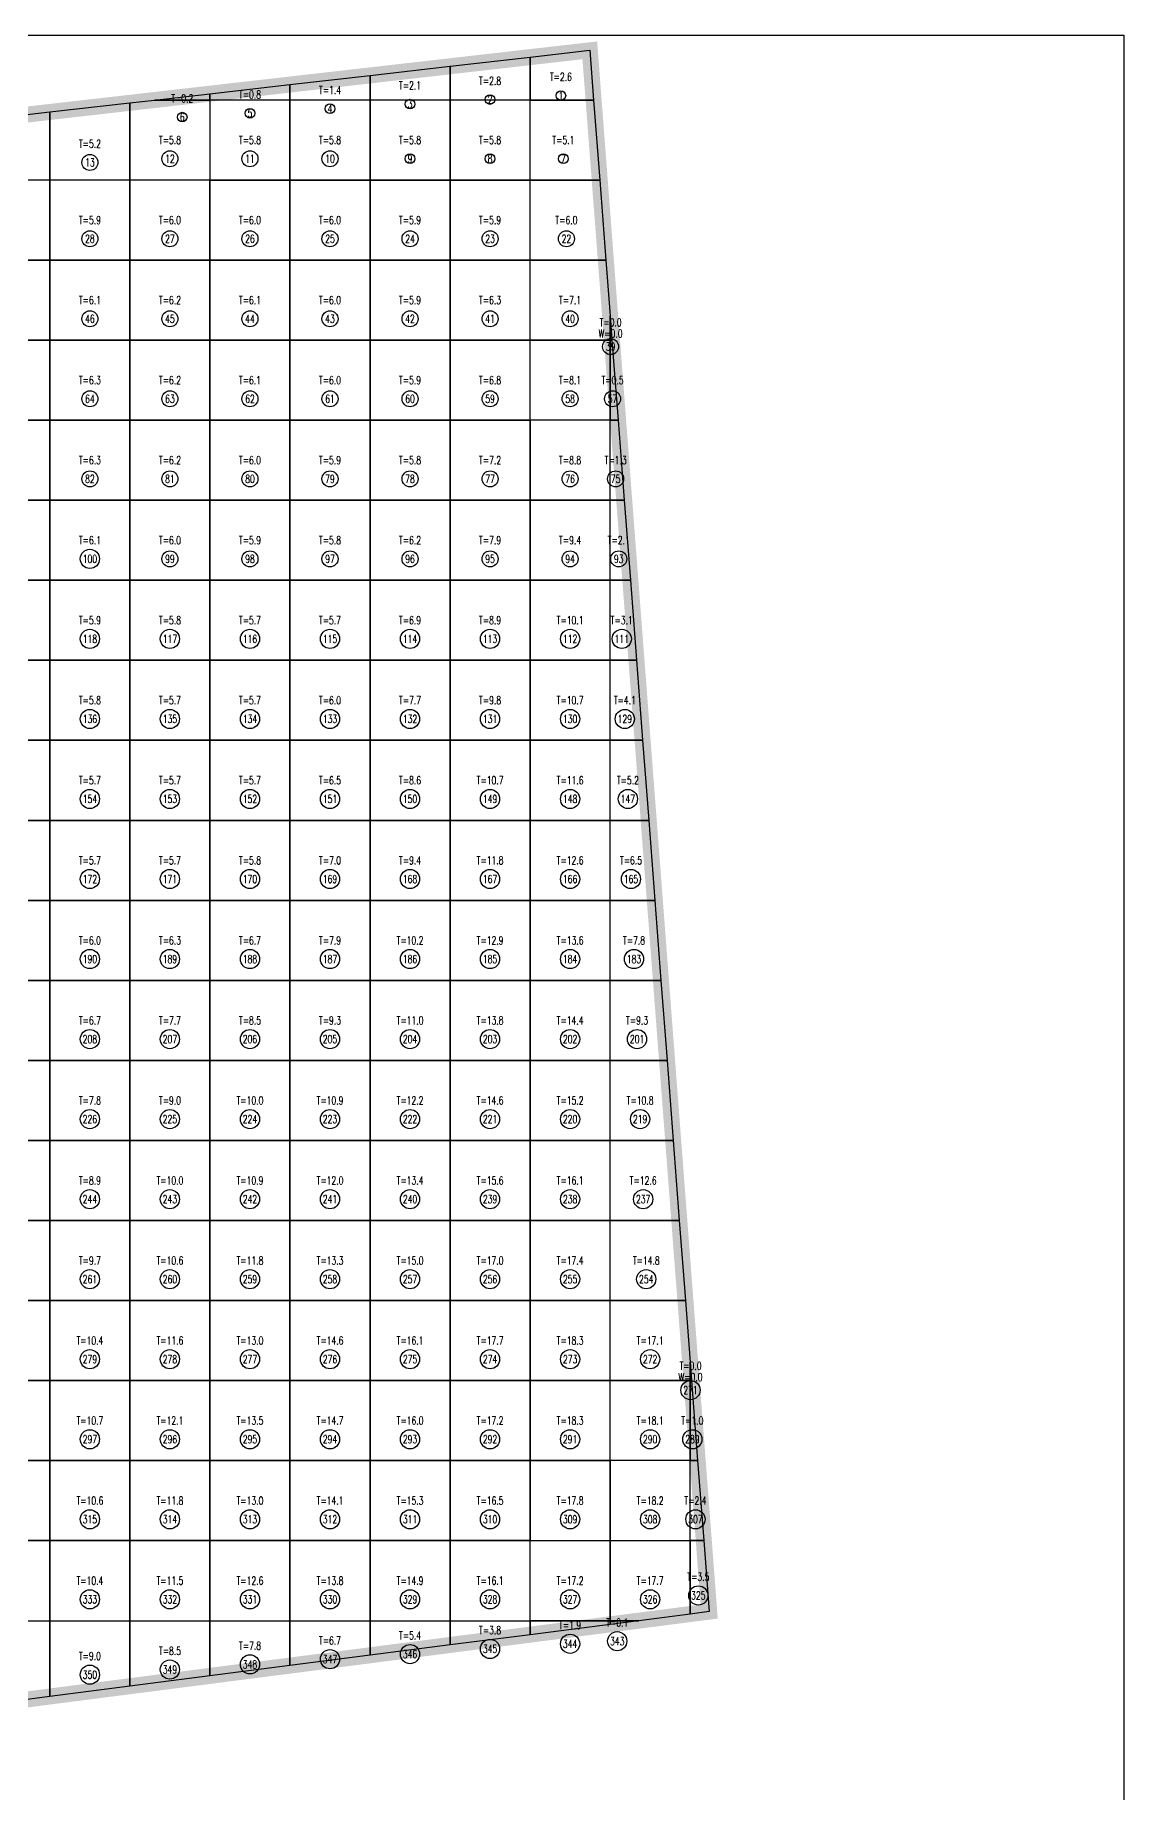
# Model space of a CAD drawing. Extents: x 4283 to 40403, y 1134 to 1764.
# Drawn here: x 14511.6 to 14573.5, y 1574.3 to 1674.1 of the extents above; entities that cross this region are included whole.
import ezdxf
from ezdxf.enums import TextEntityAlignment as Align

# ---------------------------------------------------------------- set-up
doc = ezdxf.new("R2010")
doc.units = 0
for name, color, linetype in [('tdz_16-1方格网', 2, 'Continuous'), ('tdz_16-1方格网计算', 7, 'Continuous'), ('tdz_土方计算图', 7, 'Continuous'), ('tdz_格田', 6, 'Continuous')]:
    doc.layers.add(name, color=color, linetype=linetype)
doc.styles.add('GLandNum', font='txt_____.ttf', dxfattribs={"width": 0.7, "height": 0.5})

msp = doc.modelspace()

# ---------------------------------------------------------------- linework, layer by layer
at = {"layer": 'tdz_16-1方格网', "linetype": 'Continuous'}
for points in [[(14543.345, 1670.409, 3083.621), (14539.737, 1670.409, 3083.634), (14539.737, 1672.844, 3083.636), (14543.129, 1673.231, 3083.636)], [(14535.191, 1672.325, 3083.636), (14535.191, 1670.409, 3083.635), (14530.646, 1670.409, 3083.636), (14530.646, 1671.806, 3083.636)], [(14539.737, 1672.844, 3083.636), (14539.737, 1670.409, 3083.634), (14535.191, 1670.409, 3083.635), (14535.191, 1672.325, 3083.636)], [(14526.1, 1671.287, 3083.636), (14526.1, 1670.409, 3083.636), (14521.555, 1670.409, 3083.636), (14521.555, 1670.768, 3083.636)], [(14530.646, 1671.806, 3083.636), (14530.646, 1670.409, 3083.636), (14526.1, 1670.409, 3083.636), (14526.1, 1671.287, 3083.636)], [(14517.01, 1670.249, 3083.636), (14517.01, 1665.863, 3083.633), (14512.464, 1665.863, 3083.635), (14512.464, 1669.73, 3083.636)], [(14518.407, 1670.409, 3083.636), (14521.555, 1670.409, 3083.636), (14521.555, 1665.863, 3083.631), (14517.01, 1665.863, 3083.633), (14517.01, 1670.249, 3083.636)], [(14521.555, 1670.768, 3083.636), (14521.555, 1670.409, 3083.636), (14518.407, 1670.409, 3083.636)], [(14521.555, 1670.409, 3083.636), (14521.555, 1665.863, 3083.631), (14526.1, 1665.863, 3083.629), (14526.1, 1670.409, 3083.636)], [(14526.1, 1670.409, 3083.636), (14526.1, 1665.863, 3083.629), (14530.646, 1665.863, 3083.627), (14530.646, 1670.409, 3083.636)], [(14530.646, 1670.409, 3083.636), (14530.646, 1665.863, 3083.627), (14535.191, 1665.863, 3083.63), (14535.191, 1670.409, 3083.635)], [(14535.191, 1670.409, 3083.635), (14535.191, 1665.863, 3083.63), (14539.737, 1665.863, 3083.635), (14539.737, 1670.409, 3083.634)], [(14539.737, 1670.409, 3083.634), (14543.345, 1670.409, 3083.621), (14543.693, 1665.863, 3083.596), (14539.737, 1665.863, 3083.635)], [(14512.464, 1669.73, 3083.636), (14512.464, 1665.863, 3083.635), (14507.919, 1665.863, 3083.636), (14507.919, 1669.211, 3083.636)], [(14507.919, 1665.863, 3083.636), (14507.919, 1661.318, 3083.628), (14512.464, 1661.318, 3083.626), (14512.464, 1665.863, 3083.635)], [(14512.464, 1665.863, 3083.635), (14512.464, 1661.318, 3083.626), (14517.01, 1661.318, 3083.625), (14517.01, 1665.863, 3083.633)], [(14517.01, 1665.863, 3083.633), (14517.01, 1661.318, 3083.625), (14521.555, 1661.318, 3083.623), (14521.555, 1665.863, 3083.631)], [(14521.555, 1665.863, 3083.631), (14521.555, 1661.318, 3083.623), (14526.1, 1661.318, 3083.622), (14526.1, 1665.863, 3083.629)], [(14526.1, 1665.863, 3083.629), (14526.1, 1661.318, 3083.622), (14530.646, 1661.318, 3083.627), (14530.646, 1665.863, 3083.627)], [(14530.646, 1665.863, 3083.627), (14530.646, 1661.318, 3083.627), (14535.191, 1661.318, 3083.632), (14535.191, 1665.863, 3083.63)], [(14535.191, 1665.863, 3083.63), (14535.191, 1661.318, 3083.632), (14539.737, 1661.318, 3083.624), (14539.737, 1665.863, 3083.635)], [(14539.737, 1665.863, 3083.635), (14543.693, 1665.863, 3083.596), (14544.04, 1661.318, 3083.572), (14539.737, 1661.318, 3083.624)], [(14507.919, 1661.318, 3083.628), (14507.919, 1656.772, 3083.62), (14512.464, 1656.772, 3083.618), (14512.464, 1661.318, 3083.626)], [(14512.464, 1661.318, 3083.626), (14512.464, 1656.772, 3083.618), (14517.01, 1656.772, 3083.616), (14517.01, 1661.318, 3083.625)], [(14517.01, 1661.318, 3083.625), (14517.01, 1656.772, 3083.616), (14521.555, 1656.772, 3083.619), (14521.555, 1661.318, 3083.623)], [(14521.555, 1661.318, 3083.623), (14521.555, 1656.772, 3083.619), (14526.1, 1656.772, 3083.624), (14526.1, 1661.318, 3083.622)], [(14526.1, 1661.318, 3083.622), (14526.1, 1656.772, 3083.624), (14530.646, 1656.772, 3083.628), (14530.646, 1661.318, 3083.627)], [(14530.646, 1661.318, 3083.627), (14530.646, 1656.772, 3083.628), (14535.191, 1656.772, 3083.634), (14535.191, 1661.318, 3083.632)], [(14535.191, 1661.318, 3083.632), (14535.191, 1656.772, 3083.634), (14539.737, 1656.772, 3083.575), (14539.737, 1661.318, 3083.624)], [(14544.282, 1658.152, 3083.555), (14544.282, 1656.772, 3083.547), (14539.737, 1656.772, 3083.575), (14539.737, 1661.318, 3083.624), (14544.04, 1661.318, 3083.572)], [(14544.388, 1656.772, 3083.546), (14544.282, 1656.772, 3083.547), (14544.282, 1658.152, 3083.555)], [(14507.919, 1656.772, 3083.62), (14507.919, 1652.227, 3083.611), (14512.464, 1652.227, 3083.611), (14512.464, 1656.772, 3083.618)], [(14512.464, 1656.772, 3083.618), (14512.464, 1652.227, 3083.611), (14517.01, 1652.227, 3083.615), (14517.01, 1656.772, 3083.616)], [(14517.01, 1656.772, 3083.616), (14517.01, 1652.227, 3083.615), (14521.555, 1652.227, 3083.62), (14521.555, 1656.772, 3083.619)], [(14521.555, 1656.772, 3083.619), (14521.555, 1652.227, 3083.62), (14526.1, 1652.227, 3083.625), (14526.1, 1656.772, 3083.624)], [(14526.1, 1656.772, 3083.624), (14526.1, 1652.227, 3083.625), (14530.646, 1652.227, 3083.63), (14530.646, 1656.772, 3083.628)], [(14530.646, 1656.772, 3083.628), (14530.646, 1652.227, 3083.63), (14535.191, 1652.227, 3083.635), (14535.191, 1656.772, 3083.634)], [(14535.191, 1656.772, 3083.634), (14535.191, 1652.227, 3083.635), (14539.737, 1652.227, 3083.546), (14539.737, 1656.772, 3083.575)], [(14539.737, 1652.227, 3083.546), (14539.737, 1656.772, 3083.575), (14544.282, 1656.772, 3083.547), (14544.282, 1652.227, 3083.525)], [(14544.282, 1656.772, 3083.547), (14544.388, 1656.772, 3083.546), (14544.735, 1652.227, 3083.522), (14544.282, 1652.227, 3083.525)], [(14507.919, 1652.227, 3083.611), (14507.919, 1647.681, 3083.612), (14512.464, 1647.681, 3083.615), (14512.464, 1652.227, 3083.611)], [(14512.464, 1652.227, 3083.611), (14512.464, 1647.681, 3083.615), (14517.01, 1647.681, 3083.62), (14517.01, 1652.227, 3083.615)], [(14517.01, 1652.227, 3083.615), (14517.01, 1647.681, 3083.62), (14521.555, 1647.681, 3083.625), (14521.555, 1652.227, 3083.62)], [(14521.555, 1652.227, 3083.62), (14521.555, 1647.681, 3083.625), (14526.1, 1647.681, 3083.629), (14526.1, 1652.227, 3083.625)], [(14526.1, 1652.227, 3083.625), (14526.1, 1647.681, 3083.629), (14530.646, 1647.681, 3083.634), (14530.646, 1652.227, 3083.63)], [(14530.646, 1652.227, 3083.63), (14530.646, 1647.681, 3083.634), (14535.191, 1647.681, 3083.629), (14535.191, 1652.227, 3083.635)], [(14535.191, 1652.227, 3083.635), (14535.191, 1647.681, 3083.629), (14539.737, 1647.681, 3083.524), (14539.737, 1652.227, 3083.546)], [(14539.737, 1652.227, 3083.546), (14539.737, 1647.681, 3083.524), (14544.282, 1647.681, 3083.501), (14544.282, 1652.227, 3083.525)], [(14544.282, 1652.227, 3083.525), (14544.735, 1652.227, 3083.522), (14545.083, 1647.681, 3083.497), (14544.282, 1647.681, 3083.501)], [(14507.919, 1647.681, 3083.612), (14507.919, 1643.136, 3083.623), (14512.464, 1643.136, 3083.627), (14512.464, 1647.681, 3083.615)], [(14512.464, 1647.681, 3083.615), (14512.464, 1643.136, 3083.627), (14517.01, 1643.136, 3083.632), (14517.01, 1647.681, 3083.62)], [(14517.01, 1647.681, 3083.62), (14517.01, 1643.136, 3083.632), (14521.555, 1643.136, 3083.634), (14521.555, 1647.681, 3083.625)], [(14521.555, 1647.681, 3083.625), (14521.555, 1643.136, 3083.634), (14526.1, 1643.136, 3083.635), (14526.1, 1647.681, 3083.629)], [(14526.1, 1647.681, 3083.629), (14526.1, 1643.136, 3083.635), (14530.646, 1643.136, 3083.636), (14530.646, 1647.681, 3083.634)], [(14530.646, 1647.681, 3083.634), (14530.646, 1643.136, 3083.636), (14535.191, 1643.136, 3083.572), (14535.191, 1647.681, 3083.629)], [(14535.191, 1647.681, 3083.629), (14535.191, 1643.136, 3083.572), (14539.737, 1643.136, 3083.501), (14539.737, 1647.681, 3083.524)], [(14539.737, 1647.681, 3083.524), (14539.737, 1643.136, 3083.501), (14544.282, 1643.136, 3083.478), (14544.282, 1647.681, 3083.501)], [(14544.282, 1647.681, 3083.501), (14545.083, 1647.681, 3083.497), (14545.431, 1643.136, 3083.473), (14544.282, 1643.136, 3083.478)], [(14507.919, 1643.136, 3083.623), (14507.919, 1638.59, 3083.631), (14512.464, 1638.59, 3083.633), (14512.464, 1643.136, 3083.627)], [(14512.464, 1643.136, 3083.627), (14512.464, 1638.59, 3083.633), (14517.01, 1638.59, 3083.635), (14517.01, 1643.136, 3083.632)], [(14517.01, 1643.136, 3083.632), (14517.01, 1638.59, 3083.635), (14521.555, 1638.59, 3083.636), (14521.555, 1643.136, 3083.634)], [(14521.555, 1643.136, 3083.634), (14521.555, 1638.59, 3083.636), (14526.1, 1638.59, 3083.636), (14526.1, 1643.136, 3083.635)], [(14526.1, 1643.136, 3083.635), (14526.1, 1638.59, 3083.636), (14530.646, 1638.59, 3083.636), (14530.646, 1643.136, 3083.636)], [(14530.646, 1643.136, 3083.636), (14530.646, 1638.59, 3083.636), (14535.191, 1638.59, 3083.529), (14535.191, 1643.136, 3083.572)], [(14535.191, 1643.136, 3083.572), (14535.191, 1638.59, 3083.529), (14539.737, 1638.59, 3083.477), (14539.737, 1643.136, 3083.501)], [(14539.737, 1643.136, 3083.501), (14539.737, 1638.59, 3083.477), (14544.282, 1638.59, 3083.455), (14544.282, 1643.136, 3083.478)], [(14544.282, 1643.136, 3083.478), (14545.431, 1643.136, 3083.473), (14545.778, 1638.59, 3083.447), (14544.282, 1638.59, 3083.455)], [(14507.919, 1638.59, 3083.631), (14507.919, 1634.045, 3083.634), (14512.464, 1634.045, 3083.635), (14512.464, 1638.59, 3083.633)], [(14512.464, 1638.59, 3083.633), (14512.464, 1634.045, 3083.635), (14517.01, 1634.045, 3083.636), (14517.01, 1638.59, 3083.635)], [(14517.01, 1638.59, 3083.635), (14517.01, 1634.045, 3083.636), (14521.555, 1634.045, 3083.636), (14521.555, 1638.59, 3083.636)], [(14521.555, 1638.59, 3083.636), (14521.555, 1634.045, 3083.636), (14526.1, 1634.045, 3083.636), (14526.1, 1638.59, 3083.636)], [(14526.1, 1638.59, 3083.636), (14526.1, 1634.045, 3083.636), (14530.646, 1634.045, 3083.598), (14530.646, 1638.59, 3083.636)], [(14530.646, 1638.59, 3083.636), (14530.646, 1634.045, 3083.598), (14535.191, 1634.045, 3083.5), (14535.191, 1638.59, 3083.529)], [(14535.191, 1638.59, 3083.529), (14535.191, 1634.045, 3083.5), (14539.737, 1634.045, 3083.453), (14539.737, 1638.59, 3083.477)], [(14539.737, 1638.59, 3083.477), (14539.737, 1634.045, 3083.453), (14544.282, 1634.045, 3083.432), (14544.282, 1638.59, 3083.455)], [(14544.282, 1638.59, 3083.455), (14545.778, 1638.59, 3083.447), (14546.126, 1634.045, 3083.423), (14544.282, 1634.045, 3083.432)], [(14507.919, 1634.045, 3083.634), (14507.919, 1629.499, 3083.636), (14512.464, 1629.499, 3083.636), (14512.464, 1634.045, 3083.635)], [(14512.464, 1634.045, 3083.635), (14512.464, 1629.499, 3083.636), (14517.01, 1629.499, 3083.636), (14517.01, 1634.045, 3083.636)], [(14517.01, 1634.045, 3083.636), (14517.01, 1629.499, 3083.636), (14521.555, 1629.499, 3083.636), (14521.555, 1634.045, 3083.636)], [(14521.555, 1634.045, 3083.636), (14521.555, 1629.499, 3083.636), (14526.1, 1629.499, 3083.636), (14526.1, 1634.045, 3083.636)], [(14526.1, 1634.045, 3083.636), (14526.1, 1629.499, 3083.636), (14530.646, 1629.499, 3083.565), (14530.646, 1634.045, 3083.598)], [(14530.646, 1634.045, 3083.598), (14530.646, 1629.499, 3083.565), (14535.191, 1629.499, 3083.471), (14535.191, 1634.045, 3083.5)], [(14535.191, 1634.045, 3083.5), (14535.191, 1629.499, 3083.471), (14539.737, 1629.499, 3083.401), (14539.737, 1634.045, 3083.453)], [(14539.737, 1634.045, 3083.453), (14539.737, 1629.499, 3083.401), (14544.282, 1629.499, 3083.409), (14544.282, 1634.045, 3083.432)], [(14544.282, 1634.045, 3083.432), (14546.126, 1634.045, 3083.423), (14546.474, 1629.499, 3083.398), (14544.282, 1629.499, 3083.409)], [(14507.919, 1629.499, 3083.636), (14507.919, 1624.954, 3083.636), (14512.464, 1624.954, 3083.636), (14512.464, 1629.499, 3083.636)], [(14512.464, 1629.499, 3083.636), (14512.464, 1624.954, 3083.636), (14517.01, 1624.954, 3083.636), (14517.01, 1629.499, 3083.636)], [(14517.01, 1629.499, 3083.636), (14517.01, 1624.954, 3083.636), (14521.555, 1624.954, 3083.636), (14521.555, 1629.499, 3083.636)], [(14521.555, 1629.499, 3083.636), (14521.555, 1624.954, 3083.636), (14526.1, 1624.954, 3083.628), (14526.1, 1629.499, 3083.636)], [(14526.1, 1629.499, 3083.636), (14526.1, 1624.954, 3083.628), (14530.646, 1624.954, 3083.535), (14530.646, 1629.499, 3083.565)], [(14530.646, 1629.499, 3083.565), (14530.646, 1624.954, 3083.535), (14535.191, 1624.954, 3083.442), (14535.191, 1629.499, 3083.471)], [(14535.191, 1629.499, 3083.471), (14535.191, 1624.954, 3083.442), (14539.737, 1624.954, 3083.348), (14539.737, 1629.499, 3083.401)], [(14539.737, 1629.499, 3083.401), (14539.737, 1624.954, 3083.348), (14544.282, 1624.954, 3083.385), (14544.282, 1629.499, 3083.409)], [(14544.282, 1629.499, 3083.409), (14546.474, 1629.499, 3083.398), (14546.821, 1624.954, 3083.374), (14544.282, 1624.954, 3083.385)], [(14507.919, 1624.954, 3083.636), (14507.919, 1620.409, 3083.636), (14512.464, 1620.409, 3083.631), (14512.464, 1624.954, 3083.636)], [(14512.464, 1624.954, 3083.636), (14512.464, 1620.409, 3083.631), (14517.01, 1620.409, 3083.605), (14517.01, 1624.954, 3083.636)], [(14517.01, 1624.954, 3083.636), (14517.01, 1620.409, 3083.605), (14521.555, 1620.409, 3083.579), (14521.555, 1624.954, 3083.636)], [(14521.555, 1624.954, 3083.636), (14521.555, 1620.409, 3083.579), (14526.1, 1620.409, 3083.557), (14526.1, 1624.954, 3083.628)], [(14526.1, 1624.954, 3083.628), (14526.1, 1620.409, 3083.557), (14530.646, 1620.409, 3083.507), (14530.646, 1624.954, 3083.535)], [(14530.646, 1624.954, 3083.535), (14530.646, 1620.409, 3083.507), (14535.191, 1620.409, 3083.414), (14535.191, 1624.954, 3083.442)], [(14535.191, 1624.954, 3083.442), (14535.191, 1620.409, 3083.414), (14539.737, 1620.409, 3083.305), (14539.737, 1624.954, 3083.348)], [(14539.737, 1624.954, 3083.348), (14539.737, 1620.409, 3083.305), (14544.282, 1620.409, 3083.363), (14544.282, 1624.954, 3083.385)], [(14544.282, 1624.954, 3083.385), (14546.821, 1624.954, 3083.374), (14547.169, 1620.409, 3083.348), (14544.282, 1620.409, 3083.363)], [(14507.919, 1620.409, 3083.636), (14507.919, 1615.863, 3083.609), (14512.464, 1615.863, 3083.598), (14512.464, 1620.409, 3083.631)], [(14512.464, 1620.409, 3083.631), (14512.464, 1615.863, 3083.598), (14517.01, 1615.863, 3083.562), (14517.01, 1620.409, 3083.605)], [(14517.01, 1620.409, 3083.605), (14517.01, 1615.863, 3083.562), (14521.555, 1615.863, 3083.516), (14521.555, 1620.409, 3083.579)], [(14521.555, 1620.409, 3083.579), (14521.555, 1615.863, 3083.516), (14526.1, 1615.863, 3083.485), (14526.1, 1620.409, 3083.557)], [(14526.1, 1620.409, 3083.557), (14526.1, 1615.863, 3083.485), (14530.646, 1615.863, 3083.469), (14530.646, 1620.409, 3083.507)], [(14530.646, 1620.409, 3083.507), (14530.646, 1615.863, 3083.469), (14535.191, 1615.863, 3083.384), (14535.191, 1620.409, 3083.414)], [(14535.191, 1620.409, 3083.414), (14535.191, 1615.863, 3083.384), (14539.737, 1615.863, 3083.274), (14539.737, 1620.409, 3083.305)], [(14539.737, 1620.409, 3083.305), (14539.737, 1615.863, 3083.274), (14544.282, 1615.863, 3083.34), (14544.282, 1620.409, 3083.363)], [(14544.282, 1620.409, 3083.363), (14547.169, 1620.409, 3083.348), (14547.517, 1615.863, 3083.324), (14544.282, 1615.863, 3083.34)], [(14507.919, 1615.863, 3083.609), (14507.919, 1611.318, 3083.576), (14512.464, 1611.318, 3083.565), (14512.464, 1615.863, 3083.598)], [(14512.464, 1615.863, 3083.598), (14512.464, 1611.318, 3083.565), (14517.01, 1611.318, 3083.519), (14517.01, 1615.863, 3083.562)], [(14517.01, 1615.863, 3083.562), (14517.01, 1611.318, 3083.519), (14521.555, 1611.318, 3083.475), (14521.555, 1615.863, 3083.516)], [(14521.555, 1615.863, 3083.516), (14521.555, 1611.318, 3083.475), (14526.1, 1611.318, 3083.441), (14526.1, 1615.863, 3083.485)], [(14526.1, 1615.863, 3083.485), (14526.1, 1611.318, 3083.441), (14530.646, 1611.318, 3083.402), (14530.646, 1615.863, 3083.469)], [(14530.646, 1615.863, 3083.469), (14530.646, 1611.318, 3083.402), (14535.191, 1611.318, 3083.354), (14535.191, 1615.863, 3083.384)], [(14535.191, 1615.863, 3083.384), (14535.191, 1611.318, 3083.354), (14539.737, 1611.318, 3083.244), (14539.737, 1615.863, 3083.274)], [(14539.737, 1615.863, 3083.274), (14539.737, 1611.318, 3083.244), (14544.282, 1611.318, 3083.312), (14544.282, 1615.863, 3083.34)], [(14544.282, 1615.863, 3083.34), (14547.517, 1615.863, 3083.324), (14547.864, 1611.318, 3083.299), (14544.282, 1611.318, 3083.312)], [(14507.919, 1611.318, 3083.576), (14507.919, 1606.772, 3083.544), (14512.464, 1606.772, 3083.523), (14512.464, 1611.318, 3083.565)], [(14512.464, 1611.318, 3083.565), (14512.464, 1606.772, 3083.523), (14517.01, 1606.772, 3083.481), (14517.01, 1611.318, 3083.519)], [(14517.01, 1611.318, 3083.519), (14517.01, 1606.772, 3083.481), (14521.555, 1606.772, 3083.455), (14521.555, 1611.318, 3083.475)], [(14521.555, 1611.318, 3083.475), (14521.555, 1606.772, 3083.455), (14526.1, 1606.772, 3083.416), (14526.1, 1611.318, 3083.441)], [(14526.1, 1611.318, 3083.441), (14526.1, 1606.772, 3083.416), (14530.646, 1606.772, 3083.37), (14530.646, 1611.318, 3083.402)], [(14530.646, 1611.318, 3083.402), (14530.646, 1606.772, 3083.37), (14535.191, 1606.772, 3083.302), (14535.191, 1611.318, 3083.354)], [(14535.191, 1611.318, 3083.354), (14535.191, 1606.772, 3083.302), (14539.737, 1606.772, 3083.214), (14539.737, 1611.318, 3083.244)], [(14539.737, 1611.318, 3083.244), (14539.737, 1606.772, 3083.214), (14544.282, 1606.772, 3083.26), (14544.282, 1611.318, 3083.312)], [(14544.282, 1611.318, 3083.312), (14547.864, 1611.318, 3083.299), (14548.212, 1606.772, 3083.275), (14544.282, 1606.772, 3083.26)], [(14507.919, 1606.772, 3083.544), (14507.919, 1602.227, 3083.511), (14512.464, 1602.227, 3083.487), (14512.464, 1606.772, 3083.523)], [(14512.464, 1606.772, 3083.523), (14512.464, 1602.227, 3083.487), (14517.01, 1602.227, 3083.47), (14517.01, 1606.772, 3083.481)], [(14517.01, 1606.772, 3083.481), (14517.01, 1602.227, 3083.47), (14521.555, 1602.227, 3083.43), (14521.555, 1606.772, 3083.455)], [(14521.555, 1606.772, 3083.455), (14521.555, 1602.227, 3083.43), (14526.1, 1602.227, 3083.365), (14526.1, 1606.772, 3083.416)], [(14526.1, 1606.772, 3083.416), (14526.1, 1602.227, 3083.365), (14530.646, 1602.227, 3083.298), (14530.646, 1606.772, 3083.37)], [(14530.646, 1606.772, 3083.37), (14530.646, 1602.227, 3083.298), (14535.191, 1602.227, 3083.231), (14535.191, 1606.772, 3083.302)], [(14535.191, 1606.772, 3083.302), (14535.191, 1602.227, 3083.231), (14539.737, 1602.227, 3083.163), (14539.737, 1606.772, 3083.214)], [(14539.737, 1606.772, 3083.214), (14539.737, 1602.227, 3083.163), (14544.282, 1602.227, 3083.207), (14544.282, 1606.772, 3083.26)], [(14544.282, 1606.772, 3083.26), (14548.212, 1606.772, 3083.275), (14548.559, 1602.227, 3083.249), (14544.282, 1602.227, 3083.207)], [(14507.919, 1602.227, 3083.511), (14507.919, 1597.681, 3083.504), (14512.464, 1597.681, 3083.485), (14512.464, 1602.227, 3083.487)], [(14512.464, 1602.227, 3083.487), (14512.464, 1597.681, 3083.485), (14517.01, 1597.681, 3083.429), (14517.01, 1602.227, 3083.47)], [(14517.01, 1602.227, 3083.47), (14517.01, 1597.681, 3083.429), (14521.555, 1597.681, 3083.365), (14521.555, 1602.227, 3083.43)], [(14521.555, 1602.227, 3083.43), (14521.555, 1597.681, 3083.365), (14526.1, 1597.681, 3083.32), (14526.1, 1602.227, 3083.365)], [(14526.1, 1602.227, 3083.365), (14526.1, 1597.681, 3083.32), (14530.646, 1597.681, 3083.275), (14530.646, 1602.227, 3083.298)], [(14530.646, 1602.227, 3083.298), (14530.646, 1597.681, 3083.275), (14535.191, 1597.681, 3083.229), (14535.191, 1602.227, 3083.231)], [(14535.191, 1602.227, 3083.231), (14535.191, 1597.681, 3083.229), (14539.737, 1597.681, 3083.185), (14539.737, 1602.227, 3083.163)], [(14539.737, 1602.227, 3083.163), (14539.737, 1597.681, 3083.185), (14544.282, 1597.681, 3083.155), (14544.282, 1602.227, 3083.207)], [(14548.828, 1598.719, 3083.23), (14548.828, 1597.681, 3083.225), (14544.282, 1597.681, 3083.155), (14544.282, 1602.227, 3083.207), (14548.559, 1602.227, 3083.249)], [(14548.907, 1597.681, 3083.225), (14548.828, 1597.681, 3083.225), (14548.828, 1598.719, 3083.23)], [(14507.919, 1597.681, 3083.504), (14507.919, 1593.136, 3083.514), (14512.464, 1593.136, 3083.474), (14512.464, 1597.681, 3083.485)], [(14512.464, 1597.681, 3083.485), (14512.464, 1593.136, 3083.474), (14517.01, 1593.136, 3083.433), (14517.01, 1597.681, 3083.429)], [(14517.01, 1597.681, 3083.429), (14517.01, 1593.136, 3083.433), (14521.555, 1593.136, 3083.389), (14521.555, 1597.681, 3083.365)], [(14521.555, 1597.681, 3083.365), (14521.555, 1593.136, 3083.389), (14526.1, 1593.136, 3083.344), (14526.1, 1597.681, 3083.32)], [(14526.1, 1597.681, 3083.32), (14526.1, 1593.136, 3083.344), (14530.646, 1593.136, 3083.299), (14530.646, 1597.681, 3083.275)], [(14530.646, 1597.681, 3083.275), (14530.646, 1593.136, 3083.299), (14535.191, 1593.136, 3083.254), (14535.191, 1597.681, 3083.229)], [(14535.191, 1597.681, 3083.229), (14535.191, 1593.136, 3083.254), (14539.737, 1593.136, 3083.208), (14539.737, 1597.681, 3083.185)], [(14539.737, 1597.681, 3083.185), (14539.737, 1593.136, 3083.208), (14544.282, 1593.136, 3083.164), (14544.282, 1597.681, 3083.155)], [(14544.282, 1593.136, 3083.164), (14544.282, 1597.681, 3083.155), (14548.828, 1597.681, 3083.225), (14548.828, 1593.136, 3083.202)], [(14548.828, 1597.681, 3083.225), (14548.907, 1597.681, 3083.225), (14549.255, 1593.136, 3083.2), (14548.828, 1593.136, 3083.202)], [(14507.919, 1593.136, 3083.514), (14507.919, 1588.59, 3083.524), (14512.464, 1588.59, 3083.483), (14512.464, 1593.136, 3083.474)], [(14512.464, 1593.136, 3083.474), (14512.464, 1588.59, 3083.483), (14517.01, 1588.59, 3083.442), (14517.01, 1593.136, 3083.433)], [(14517.01, 1593.136, 3083.433), (14517.01, 1588.59, 3083.442), (14521.555, 1588.59, 3083.401), (14521.555, 1593.136, 3083.389)], [(14521.555, 1593.136, 3083.389), (14521.555, 1588.59, 3083.401), (14526.1, 1588.59, 3083.36), (14526.1, 1593.136, 3083.344)], [(14526.1, 1593.136, 3083.344), (14526.1, 1588.59, 3083.36), (14530.646, 1588.59, 3083.319), (14530.646, 1593.136, 3083.299)], [(14530.646, 1593.136, 3083.299), (14530.646, 1588.59, 3083.319), (14535.191, 1588.59, 3083.278), (14535.191, 1593.136, 3083.254)], [(14535.191, 1593.136, 3083.254), (14535.191, 1588.59, 3083.278), (14539.737, 1588.59, 3083.233), (14539.737, 1593.136, 3083.208)], [(14539.737, 1593.136, 3083.208), (14539.737, 1588.59, 3083.233), (14544.282, 1588.59, 3083.187), (14544.282, 1593.136, 3083.164)], [(14544.282, 1593.136, 3083.164), (14544.282, 1588.59, 3083.187), (14548.828, 1588.59, 3083.171), (14548.828, 1593.136, 3083.202)], [(14548.828, 1593.136, 3083.202), (14549.255, 1593.136, 3083.2), (14549.602, 1588.59, 3083.175), (14548.828, 1588.59, 3083.171)], [(14507.919, 1588.59, 3083.524), (14507.919, 1584.045, 3083.533), (14512.464, 1584.045, 3083.492), (14512.464, 1588.59, 3083.483)], [(14512.464, 1588.59, 3083.483), (14512.464, 1584.045, 3083.492), (14517.01, 1584.045, 3083.451), (14517.01, 1588.59, 3083.442)], [(14517.01, 1588.59, 3083.442), (14517.01, 1584.045, 3083.451), (14521.555, 1584.045, 3083.41), (14521.555, 1588.59, 3083.401)], [(14521.555, 1588.59, 3083.401), (14521.555, 1584.045, 3083.41), (14526.1, 1584.045, 3083.368), (14526.1, 1588.59, 3083.36)], [(14526.1, 1588.59, 3083.36), (14526.1, 1584.045, 3083.368), (14530.646, 1584.045, 3083.327), (14530.646, 1588.59, 3083.319)], [(14530.646, 1588.59, 3083.319), (14530.646, 1584.045, 3083.327), (14535.191, 1584.045, 3083.286), (14535.191, 1588.59, 3083.278)], [(14535.191, 1588.59, 3083.278), (14535.191, 1584.045, 3083.286), (14539.737, 1584.045, 3083.245), (14539.737, 1588.59, 3083.233)], [(14539.737, 1584.045, 3083.245), (14539.737, 1588.59, 3083.233), (14544.282, 1588.59, 3083.187), (14544.282, 1584.045, 3083.205)], [(14545.905, 1584.045, 3083.19), (14544.282, 1584.045, 3083.205), (14544.282, 1588.59, 3083.187), (14548.828, 1588.59, 3083.171), (14548.828, 1584.421, 3083.164)], [(14548.828, 1588.59, 3083.171), (14549.602, 1588.59, 3083.175), (14549.911, 1584.561, 3083.154), (14548.828, 1584.421, 3083.164)], [(14510.603, 1579.499, 3083.516), (14507.919, 1579.499, 3083.541), (14507.919, 1584.045, 3083.533), (14512.464, 1584.045, 3083.492), (14512.464, 1579.739, 3083.499)], [(14512.464, 1579.739, 3083.499), (14512.464, 1584.045, 3083.492), (14517.01, 1584.045, 3083.451), (14517.01, 1580.324, 3083.457)], [(14517.01, 1580.324, 3083.457), (14517.01, 1584.045, 3083.451), (14521.555, 1584.045, 3083.41), (14521.555, 1580.91, 3083.415)], [(14521.555, 1580.91, 3083.415), (14521.555, 1584.045, 3083.41), (14526.1, 1584.045, 3083.368), (14526.1, 1581.495, 3083.374)], [(14526.1, 1581.495, 3083.374), (14526.1, 1584.045, 3083.368), (14530.646, 1584.045, 3083.327), (14530.646, 1582.08, 3083.331)], [(14530.646, 1582.08, 3083.331), (14530.646, 1584.045, 3083.327), (14535.191, 1584.045, 3083.286), (14535.191, 1582.665, 3083.289)], [(14535.191, 1582.665, 3083.289), (14535.191, 1584.045, 3083.286), (14539.737, 1584.045, 3083.245), (14539.737, 1583.251, 3083.247)], [(14539.737, 1583.251, 3083.247), (14539.737, 1584.045, 3083.245), (14544.282, 1584.045, 3083.205), (14544.282, 1583.836, 3083.205)], [(14544.282, 1584.045, 3083.205), (14545.905, 1584.045, 3083.19), (14544.282, 1583.836, 3083.205)]]:
    msp.add_polyline3d(points, close=True, dxfattribs=at)
at = {"layer": 'tdz_16-1方格网计算', "color": 7, "linetype": 'Continuous'}
for centre, radius in [((14528.373, 1669.917), 0.273), ((14532.919, 1670.176), 0.273), ((14537.464, 1670.436), 0.273), ((14541.487, 1670.662), 0.273), ((14519.981, 1669.438), 0.273), ((14523.828, 1669.657), 0.273), ((14514.737, 1666.866), 0.455), ((14519.282, 1667.075), 0.455), ((14523.828, 1667.075), 0.455), ((14528.373, 1667.075), 0.455), ((14532.919, 1667.075), 0.273), ((14537.464, 1667.075), 0.273), ((14541.628, 1667.075), 0.273), ((14514.737, 1662.53), 0.455), ((14519.282, 1662.53), 0.455), ((14523.828, 1662.53), 0.455), ((14528.373, 1662.53), 0.455), ((14532.919, 1662.53), 0.455), ((14537.464, 1662.53), 0.455), ((14541.802, 1662.53), 0.455), ((14514.737, 1657.984), 0.455), ((14519.282, 1657.984), 0.455), ((14523.828, 1657.984), 0.455), ((14528.373, 1657.984), 0.455), ((14532.919, 1657.984), 0.455), ((14537.464, 1657.984), 0.455), ((14542.01, 1657.984), 0.455), ((14544.309, 1656.402), 0.455), ((14514.737, 1653.439), 0.455), ((14519.282, 1653.439), 0.455), ((14523.828, 1653.439), 0.455), ((14528.373, 1653.439), 0.455), ((14532.919, 1653.439), 0.455), ((14537.464, 1653.439), 0.455), ((14542.01, 1653.439), 0.455), ((14544.422, 1653.439), 0.455), ((14514.737, 1648.893), 0.455), ((14519.282, 1648.893), 0.455), ((14523.828, 1648.893), 0.455), ((14528.373, 1648.893), 0.455), ((14532.919, 1648.893), 0.455), ((14537.464, 1648.893), 0.455), ((14542.01, 1648.893), 0.455), ((14544.596, 1648.893), 0.455), ((14514.737, 1644.348), 0.545), ((14519.282, 1644.348), 0.455), ((14523.828, 1644.348), 0.455), ((14528.373, 1644.348), 0.455), ((14532.919, 1644.348), 0.455), ((14537.464, 1644.348), 0.455), ((14542.01, 1644.348), 0.455), ((14544.77, 1644.348), 0.455), ((14514.737, 1639.803), 0.545), ((14519.282, 1639.803), 0.545), ((14523.828, 1639.803), 0.545), ((14528.373, 1639.803), 0.545), ((14532.919, 1639.803), 0.545), ((14537.464, 1639.803), 0.545), ((14542.01, 1639.803), 0.545), ((14544.943, 1639.803), 0.545), ((14514.737, 1635.257), 0.545), ((14519.282, 1635.257), 0.545), ((14523.828, 1635.257), 0.545), ((14528.373, 1635.257), 0.545), ((14532.919, 1635.257), 0.545), ((14537.464, 1635.257), 0.545), ((14542.01, 1635.257), 0.545), ((14545.117, 1635.257), 0.545), ((14514.737, 1630.712), 0.545), ((14519.282, 1630.712), 0.545), ((14523.828, 1630.712), 0.545), ((14528.373, 1630.712), 0.545), ((14532.919, 1630.712), 0.545), ((14537.464, 1630.712), 0.545), ((14542.01, 1630.712), 0.545), ((14545.291, 1630.712), 0.545), ((14514.737, 1626.166), 0.545), ((14519.282, 1626.166), 0.545), ((14523.828, 1626.166), 0.545), ((14528.373, 1626.166), 0.545), ((14532.919, 1626.166), 0.545), ((14537.464, 1626.166), 0.545), ((14542.01, 1626.166), 0.545), ((14545.465, 1626.166), 0.545), ((14514.737, 1621.621), 0.545), ((14519.282, 1621.621), 0.545), ((14523.828, 1621.621), 0.545), ((14528.373, 1621.621), 0.545), ((14532.919, 1621.621), 0.545), ((14537.464, 1621.621), 0.545), ((14542.01, 1621.621), 0.545), ((14545.639, 1621.621), 0.545), ((14514.737, 1617.075), 0.545), ((14519.282, 1617.075), 0.545), ((14523.828, 1617.075), 0.545), ((14528.373, 1617.075), 0.545), ((14532.919, 1617.075), 0.545), ((14537.464, 1617.075), 0.545), ((14542.01, 1617.075), 0.545), ((14545.813, 1617.075), 0.545), ((14514.737, 1612.53), 0.545), ((14519.282, 1612.53), 0.545), ((14523.828, 1612.53), 0.545), ((14528.373, 1612.53), 0.545), ((14532.919, 1612.53), 0.545), ((14537.464, 1612.53), 0.545), ((14542.01, 1612.53), 0.545), ((14545.986, 1612.53), 0.545), ((14514.737, 1607.984), 0.545), ((14519.282, 1607.984), 0.545), ((14523.828, 1607.984), 0.545), ((14528.373, 1607.984), 0.545), ((14532.919, 1607.984), 0.545), ((14537.464, 1607.984), 0.545), ((14542.01, 1607.984), 0.545), ((14546.16, 1607.984), 0.545), ((14514.737, 1603.439), 0.545), ((14519.282, 1603.439), 0.545), ((14523.828, 1603.439), 0.545), ((14528.373, 1603.439), 0.545), ((14532.919, 1603.439), 0.545), ((14537.464, 1603.439), 0.545), ((14542.01, 1603.439), 0.545), ((14546.334, 1603.439), 0.545), ((14514.737, 1598.893), 0.545), ((14519.282, 1598.893), 0.545), ((14523.828, 1598.893), 0.545), ((14528.373, 1598.893), 0.545), ((14532.919, 1598.893), 0.545), ((14537.464, 1598.893), 0.545), ((14542.01, 1598.893), 0.545), ((14546.555, 1598.893), 0.545), ((14548.848, 1597.14), 0.545), ((14514.737, 1594.348), 0.545), ((14519.282, 1594.348), 0.545), ((14523.828, 1594.348), 0.545), ((14528.373, 1594.348), 0.545), ((14532.919, 1594.348), 0.545), ((14537.464, 1594.348), 0.545), ((14542.01, 1594.348), 0.545), ((14546.555, 1594.348), 0.545), ((14548.954, 1594.348), 0.545), ((14514.737, 1589.803), 0.545), ((14519.282, 1589.803), 0.545), ((14523.828, 1589.803), 0.545), ((14528.373, 1589.803), 0.545), ((14532.919, 1589.803), 0.545), ((14537.464, 1589.803), 0.545), ((14542.01, 1589.803), 0.545), ((14546.555, 1589.803), 0.545), ((14549.128, 1589.803), 0.545), ((14514.737, 1585.257), 0.545), ((14519.282, 1585.257), 0.545), ((14523.828, 1585.257), 0.545), ((14528.373, 1585.257), 0.545), ((14532.919, 1585.257), 0.545), ((14537.464, 1585.257), 0.545), ((14542.01, 1585.257), 0.545), ((14546.555, 1585.257), 0.545), ((14549.292, 1585.48), 0.545), ((14542.01, 1582.734), 0.545), ((14544.688, 1582.88), 0.545), ((14528.373, 1581.856), 0.545), ((14532.919, 1582.148), 0.545), ((14537.464, 1582.441), 0.545), ((14514.737, 1580.978), 0.545), ((14519.282, 1581.27), 0.545), ((14523.828, 1581.563), 0.545)]:
    msp.add_circle(centre, radius, dxfattribs=at)
at = {"layer": 'tdz_土方计算图', "linetype": 'Continuous'}
for points in [[(14443.46, 1674.092), (14573.46, 1674.092)], [(14573.46, 1674.092), (14573.46, 1514.092)]]:
    msp.add_lwpolyline(points, dxfattribs=at)
at = {"layer": 'tdz_格田', "linetype": 'Continuous', "lineweight": 60, "const_width": 0.909}
msp.add_lwpolyline([(14475.301, 1574.954), (14467.01, 1664.541), (14543.129, 1673.231), (14549.911, 1584.561), (14475.301, 1574.954)], close=True, dxfattribs=at)

# ---------------------------------------------------------------- texts
at = {"layer": 'tdz_16-1方格网计算', "color": 2, "linetype": 'Continuous', "style": 'GLandNum', "width": 0.7}
for s, p in [('T=1.4', (14528.373, 1670.977)), ('T=2.1', (14532.919, 1671.237)), ('T=2.8', (14537.464, 1671.496)), ('T=2.6', (14541.487, 1671.723)), ('T=0.2', (14519.981, 1670.498)), ('T=0.8', (14523.828, 1670.718)), ('T=5.2', (14514.737, 1667.926)), ('T=5.8', (14519.282, 1668.136)), ('T=5.8', (14523.828, 1668.136)), ('T=5.8', (14528.373, 1668.136)), ('T=5.8', (14532.919, 1668.136)), ('T=5.8', (14537.464, 1668.136)), ('T=5.1', (14541.628, 1668.136)), ('T=5.9', (14514.737, 1663.59)), ('T=6.0', (14519.282, 1663.59)), ('T=6.0', (14523.828, 1663.59)), ('T=6.0', (14528.373, 1663.59)), ('T=5.9', (14532.919, 1663.59)), ('T=5.9', (14537.464, 1663.59)), ('T=6.0', (14541.802, 1663.59)), ('T=6.1', (14514.737, 1659.045)), ('T=6.2', (14519.282, 1659.045)), ('T=6.1', (14523.828, 1659.045)), ('T=6.0', (14528.373, 1659.045)), ('T=5.9', (14532.919, 1659.045)), ('T=6.3', (14537.464, 1659.045)), ('T=7.1', (14542.01, 1659.045)), ('T=0.0', (14544.309, 1657.781)), ('T=6.3', (14514.737, 1654.499)), ('T=6.2', (14519.282, 1654.499)), ('T=6.1', (14523.828, 1654.499)), ('T=6.0', (14528.373, 1654.499)), ('T=5.9', (14532.919, 1654.499)), ('T=6.8', (14537.464, 1654.499)), ('T=8.1', (14542.01, 1654.499)), ('T=0.5', (14544.422, 1654.499)), ('T=6.3', (14514.737, 1649.954)), ('T=6.2', (14519.282, 1649.954)), ('T=6.0', (14523.828, 1649.954)), ('T=5.9', (14528.373, 1649.954)), ('T=5.8', (14532.919, 1649.954)), ('T=7.2', (14537.464, 1649.954)), ('T=8.8', (14542.01, 1649.954)), ('T=1.3', (14544.596, 1649.954)), ('T=6.1', (14514.737, 1645.409)), ('T=6.0', (14519.282, 1645.409)), ('T=5.9', (14523.828, 1645.409)), ('T=5.8', (14528.373, 1645.409)), ('T=6.2', (14532.919, 1645.409)), ('T=7.9', (14537.464, 1645.409)), ('T=9.4', (14542.01, 1645.409)), ('T=2.1', (14544.77, 1645.409)), ('T=5.9', (14514.737, 1640.863)), ('T=5.8', (14519.282, 1640.863)), ('T=5.7', (14523.828, 1640.863)), ('T=5.7', (14528.373, 1640.863)), ('T=6.9', (14532.919, 1640.863)), ('T=8.9', (14537.464, 1640.863)), ('T=10.1', (14542.01, 1640.863)), ('T=3.1', (14544.943, 1640.863)), ('T=5.8', (14514.737, 1636.318)), ('T=5.7', (14519.282, 1636.318)), ('T=5.7', (14523.828, 1636.318)), ('T=6.0', (14528.373, 1636.318)), ('T=7.7', (14532.919, 1636.318)), ('T=9.8', (14537.464, 1636.318)), ('T=10.7', (14542.01, 1636.318)), ('T=4.1', (14545.117, 1636.318)), ('T=5.7', (14514.737, 1631.772)), ('T=5.7', (14519.282, 1631.772)), ('T=5.7', (14523.828, 1631.772)), ('T=6.5', (14528.373, 1631.772)), ('T=8.6', (14532.919, 1631.772)), ('T=10.7', (14537.464, 1631.772)), ('T=11.6', (14542.01, 1631.772)), ('T=5.2', (14545.291, 1631.772)), ('T=5.7', (14514.737, 1627.227)), ('T=5.7', (14519.282, 1627.227)), ('T=5.8', (14523.828, 1627.227)), ('T=7.0', (14528.373, 1627.227)), ('T=9.4', (14532.919, 1627.227)), ('T=11.8', (14537.464, 1627.227)), ('T=12.6', (14542.01, 1627.227)), ('T=6.5', (14545.465, 1627.227)), ('T=6.0', (14514.737, 1622.681)), ('T=6.3', (14519.282, 1622.681)), ('T=6.7', (14523.828, 1622.681)), ('T=7.9', (14528.373, 1622.681)), ('T=10.2', (14532.919, 1622.681)), ('T=12.9', (14537.464, 1622.681)), ('T=13.6', (14542.01, 1622.681)), ('T=7.8', (14545.639, 1622.681)), ('T=6.7', (14514.737, 1618.136)), ('T=7.7', (14519.282, 1618.136)), ('T=8.5', (14523.828, 1618.136)), ('T=9.3', (14528.373, 1618.136)), ('T=11.0', (14532.919, 1618.136)), ('T=13.8', (14537.464, 1618.136)), ('T=14.4', (14542.01, 1618.136)), ('T=9.3', (14545.813, 1618.136)), ('T=7.8', (14514.737, 1613.59)), ('T=9.0', (14519.282, 1613.59)), ('T=10.0', (14523.828, 1613.59)), ('T=10.9', (14528.373, 1613.59)), ('T=12.2', (14532.919, 1613.59)), ('T=14.6', (14537.464, 1613.59)), ('T=15.2', (14542.01, 1613.59)), ('T=10.8', (14545.986, 1613.59)), ('T=8.9', (14514.737, 1609.045)), ('T=10.0', (14519.282, 1609.045)), ('T=10.9', (14523.828, 1609.045)), ('T=12.0', (14528.373, 1609.045)), ('T=13.4', (14532.919, 1609.045)), ('T=15.6', (14537.464, 1609.045)), ('T=16.1', (14542.01, 1609.045)), ('T=12.6', (14546.16, 1609.045)), ('T=9.7', (14514.737, 1604.499)), ('T=10.6', (14519.282, 1604.499)), ('T=11.8', (14523.828, 1604.499)), ('T=13.3', (14528.373, 1604.499)), ('T=15.0', (14532.919, 1604.499)), ('T=17.0', (14537.464, 1604.499)), ('T=17.4', (14542.01, 1604.499)), ('T=14.8', (14546.334, 1604.499)), ('T=10.4', (14514.737, 1599.954)), ('T=11.6', (14519.282, 1599.954)), ('T=13.0', (14523.828, 1599.954)), ('T=14.6', (14528.373, 1599.954)), ('T=16.1', (14532.919, 1599.954)), ('T=17.7', (14537.464, 1599.954)), ('T=18.3', (14542.01, 1599.954)), ('T=17.1', (14546.555, 1599.954)), ('T=0.0', (14548.848, 1598.518)), ('T=10.7', (14514.737, 1595.409)), ('T=12.1', (14519.282, 1595.409)), ('T=13.5', (14523.828, 1595.409)), ('T=14.7', (14528.373, 1595.409)), ('T=16.0', (14532.919, 1595.409)), ('T=17.2', (14537.464, 1595.409)), ('T=18.3', (14542.01, 1595.409)), ('T=18.1', (14546.555, 1595.409)), ('T=1.0', (14548.954, 1595.409)), ('T=10.6', (14514.737, 1590.863)), ('T=11.8', (14519.282, 1590.863)), ('T=13.0', (14523.828, 1590.863)), ('T=14.1', (14528.373, 1590.863)), ('T=15.3', (14532.919, 1590.863)), ('T=16.5', (14537.464, 1590.863)), ('T=17.8', (14542.01, 1590.863)), ('T=18.2', (14546.555, 1590.863)), ('T=2.4', (14549.128, 1590.863)), ('T=10.4', (14514.737, 1586.318)), ('T=11.5', (14519.282, 1586.318)), ('T=12.6', (14523.828, 1586.318)), ('T=13.8', (14528.373, 1586.318)), ('T=14.9', (14532.919, 1586.318)), ('T=16.1', (14537.464, 1586.318)), ('T=17.2', (14542.01, 1586.318)), ('T=17.7', (14546.555, 1586.318)), ('T=3.5', (14549.292, 1586.541)), ('T=5.4', (14532.919, 1583.209)), ('T=3.8', (14537.464, 1583.502)), ('T=1.9', (14542.01, 1583.794)), ('T=0.1', (14544.688, 1583.94)), ('T=9.0', (14514.737, 1582.038)), ('T=8.5', (14519.282, 1582.331)), ('T=7.8', (14523.828, 1582.624)), ('T=6.7', (14528.373, 1582.916))]:
    msp.add_text(s, height=0.4545, dxfattribs=at).set_placement(p, align=Align.MIDDLE_CENTER)
at = {"layer": 'tdz_16-1方格网计算', "color": 7, "linetype": 'Continuous', "style": 'GLandNum', "width": 0.7}
for s, height, p in [('4', 0.455, (14528.373, 1669.917)), ('3', 0.455, (14532.919, 1670.176)), ('2', 0.455, (14537.464, 1670.436)), ('1', 0.455, (14541.487, 1670.662)), ('6', 0.455, (14519.981, 1669.438)), ('5', 0.455, (14523.828, 1669.657)), ('13', 0.4545, (14514.737, 1666.866)), ('12', 0.4545, (14519.282, 1667.075)), ('11', 0.4545, (14523.828, 1667.075)), ('10', 0.4545, (14528.373, 1667.075)), ('9', 0.455, (14532.919, 1667.075)), ('8', 0.455, (14537.464, 1667.075)), ('7', 0.455, (14541.628, 1667.075)), ('28', 0.4545, (14514.737, 1662.53)), ('27', 0.4545, (14519.282, 1662.53)), ('26', 0.4545, (14523.828, 1662.53)), ('25', 0.4545, (14528.373, 1662.53)), ('24', 0.4545, (14532.919, 1662.53)), ('23', 0.4545, (14537.464, 1662.53)), ('22', 0.4545, (14541.802, 1662.53)), ('46', 0.4545, (14514.737, 1657.984)), ('45', 0.4545, (14519.282, 1657.984)), ('44', 0.4545, (14523.828, 1657.984)), ('43', 0.4545, (14528.373, 1657.984)), ('42', 0.4545, (14532.919, 1657.984)), ('41', 0.4545, (14537.464, 1657.984)), ('40', 0.4545, (14542.01, 1657.984)), ('39', 0.4545, (14544.309, 1656.402)), ('64', 0.4545, (14514.737, 1653.439)), ('63', 0.4545, (14519.282, 1653.439)), ('62', 0.4545, (14523.828, 1653.439)), ('61', 0.4545, (14528.373, 1653.439)), ('60', 0.4545, (14532.919, 1653.439)), ('59', 0.4545, (14537.464, 1653.439)), ('58', 0.4545, (14542.01, 1653.439)), ('57', 0.4545, (14544.422, 1653.439)), ('82', 0.4545, (14514.737, 1648.893)), ('81', 0.4545, (14519.282, 1648.893)), ('80', 0.4545, (14523.828, 1648.893)), ('79', 0.4545, (14528.373, 1648.893)), ('78', 0.4545, (14532.919, 1648.893)), ('77', 0.4545, (14537.464, 1648.893)), ('76', 0.4545, (14542.01, 1648.893)), ('75', 0.4545, (14544.596, 1648.893)), ('100', 0.4545, (14514.737, 1644.348)), ('99', 0.4545, (14519.282, 1644.348)), ('98', 0.4545, (14523.828, 1644.348)), ('97', 0.4545, (14528.373, 1644.348)), ('96', 0.4545, (14532.919, 1644.348)), ('95', 0.4545, (14537.464, 1644.348)), ('94', 0.4545, (14542.01, 1644.348)), ('93', 0.4545, (14544.77, 1644.348)), ('118', 0.4545, (14514.737, 1639.803)), ('117', 0.4545, (14519.282, 1639.803)), ('116', 0.4545, (14523.828, 1639.803)), ('115', 0.4545, (14528.373, 1639.803)), ('114', 0.4545, (14532.919, 1639.803)), ('113', 0.4545, (14537.464, 1639.803)), ('112', 0.4545, (14542.01, 1639.803)), ('111', 0.4545, (14544.943, 1639.803)), ('136', 0.4545, (14514.737, 1635.257)), ('135', 0.4545, (14519.282, 1635.257)), ('134', 0.4545, (14523.828, 1635.257)), ('133', 0.4545, (14528.373, 1635.257)), ('132', 0.4545, (14532.919, 1635.257)), ('131', 0.4545, (14537.464, 1635.257)), ('130', 0.4545, (14542.01, 1635.257)), ('129', 0.4545, (14545.117, 1635.257)), ('154', 0.4545, (14514.737, 1630.712)), ('153', 0.4545, (14519.282, 1630.712)), ('152', 0.4545, (14523.828, 1630.712)), ('151', 0.4545, (14528.373, 1630.712)), ('150', 0.4545, (14532.919, 1630.712)), ('149', 0.4545, (14537.464, 1630.712)), ('148', 0.4545, (14542.01, 1630.712)), ('147', 0.4545, (14545.291, 1630.712)), ('172', 0.4545, (14514.737, 1626.166)), ('171', 0.4545, (14519.282, 1626.166)), ('170', 0.4545, (14523.828, 1626.166)), ('169', 0.4545, (14528.373, 1626.166)), ('168', 0.4545, (14532.919, 1626.166)), ('167', 0.4545, (14537.464, 1626.166)), ('166', 0.4545, (14542.01, 1626.166)), ('165', 0.4545, (14545.465, 1626.166)), ('190', 0.4545, (14514.737, 1621.621)), ('189', 0.4545, (14519.282, 1621.621)), ('188', 0.4545, (14523.828, 1621.621)), ('187', 0.4545, (14528.373, 1621.621)), ('186', 0.4545, (14532.919, 1621.621)), ('185', 0.4545, (14537.464, 1621.621)), ('184', 0.4545, (14542.01, 1621.621)), ('183', 0.4545, (14545.639, 1621.621)), ('208', 0.4545, (14514.737, 1617.075)), ('207', 0.4545, (14519.282, 1617.075)), ('206', 0.4545, (14523.828, 1617.075)), ('205', 0.4545, (14528.373, 1617.075)), ('204', 0.4545, (14532.919, 1617.075)), ('203', 0.4545, (14537.464, 1617.075)), ('202', 0.4545, (14542.01, 1617.075)), ('201', 0.4545, (14545.813, 1617.075)), ('226', 0.4545, (14514.737, 1612.53)), ('225', 0.4545, (14519.282, 1612.53)), ('224', 0.4545, (14523.828, 1612.53)), ('223', 0.4545, (14528.373, 1612.53)), ('222', 0.4545, (14532.919, 1612.53)), ('221', 0.4545, (14537.464, 1612.53)), ('220', 0.4545, (14542.01, 1612.53)), ('219', 0.4545, (14545.986, 1612.53)), ('244', 0.4545, (14514.737, 1607.984)), ('243', 0.4545, (14519.282, 1607.984)), ('242', 0.4545, (14523.828, 1607.984)), ('241', 0.4545, (14528.373, 1607.984)), ('240', 0.4545, (14532.919, 1607.984)), ('239', 0.4545, (14537.464, 1607.984)), ('238', 0.4545, (14542.01, 1607.984)), ('237', 0.4545, (14546.16, 1607.984)), ('261', 0.4545, (14514.737, 1603.439)), ('260', 0.4545, (14519.282, 1603.439)), ('259', 0.4545, (14523.828, 1603.439)), ('258', 0.4545, (14528.373, 1603.439)), ('257', 0.4545, (14532.919, 1603.439)), ('256', 0.4545, (14537.464, 1603.439)), ('255', 0.4545, (14542.01, 1603.439)), ('254', 0.4545, (14546.334, 1603.439)), ('279', 0.4545, (14514.737, 1598.893)), ('278', 0.4545, (14519.282, 1598.893)), ('277', 0.4545, (14523.828, 1598.893)), ('276', 0.4545, (14528.373, 1598.893)), ('275', 0.4545, (14532.919, 1598.893)), ('274', 0.4545, (14537.464, 1598.893)), ('273', 0.4545, (14542.01, 1598.893)), ('272', 0.4545, (14546.555, 1598.893)), ('271', 0.4545, (14548.848, 1597.14)), ('297', 0.4545, (14514.737, 1594.348)), ('296', 0.4545, (14519.282, 1594.348)), ('295', 0.4545, (14523.828, 1594.348)), ('294', 0.4545, (14528.373, 1594.348)), ('293', 0.4545, (14532.919, 1594.348)), ('292', 0.4545, (14537.464, 1594.348)), ('291', 0.4545, (14542.01, 1594.348)), ('290', 0.4545, (14546.555, 1594.348)), ('289', 0.4545, (14548.954, 1594.348)), ('315', 0.4545, (14514.737, 1589.803)), ('314', 0.4545, (14519.282, 1589.803)), ('313', 0.4545, (14523.828, 1589.803)), ('312', 0.4545, (14528.373, 1589.803)), ('311', 0.4545, (14532.919, 1589.803)), ('310', 0.4545, (14537.464, 1589.803)), ('309', 0.4545, (14542.01, 1589.803)), ('308', 0.4545, (14546.555, 1589.803)), ('307', 0.4545, (14549.128, 1589.803)), ('333', 0.4545, (14514.737, 1585.257)), ('332', 0.4545, (14519.282, 1585.257)), ('331', 0.4545, (14523.828, 1585.257)), ('330', 0.4545, (14528.373, 1585.257)), ('329', 0.4545, (14532.919, 1585.257)), ('328', 0.4545, (14537.464, 1585.257)), ('327', 0.4545, (14542.01, 1585.257)), ('326', 0.4545, (14546.555, 1585.257)), ('325', 0.4545, (14549.292, 1585.48)), ('346', 0.4545, (14532.919, 1582.148)), ('345', 0.4545, (14537.464, 1582.441)), ('344', 0.4545, (14542.01, 1582.734)), ('343', 0.4545, (14544.688, 1582.88)), ('349', 0.4545, (14519.282, 1581.27)), ('348', 0.4545, (14523.828, 1581.563)), ('347', 0.4545, (14528.373, 1581.856)), ('350', 0.4545, (14514.737, 1580.978))]:
    msp.add_text(s, height=height, dxfattribs=at).set_placement(p, align=Align.MIDDLE_CENTER)
at = {"layer": 'tdz_16-1方格网计算', "color": 173, "linetype": 'Continuous', "style": 'GLandNum', "width": 0.7}
for p in [(14544.309, 1657.144), (14548.848, 1597.882)]:
    msp.add_text('W=0.0', height=0.4545, dxfattribs=at).set_placement(p, align=Align.MIDDLE_CENTER)

doc.saveas('drawing.dxf')
